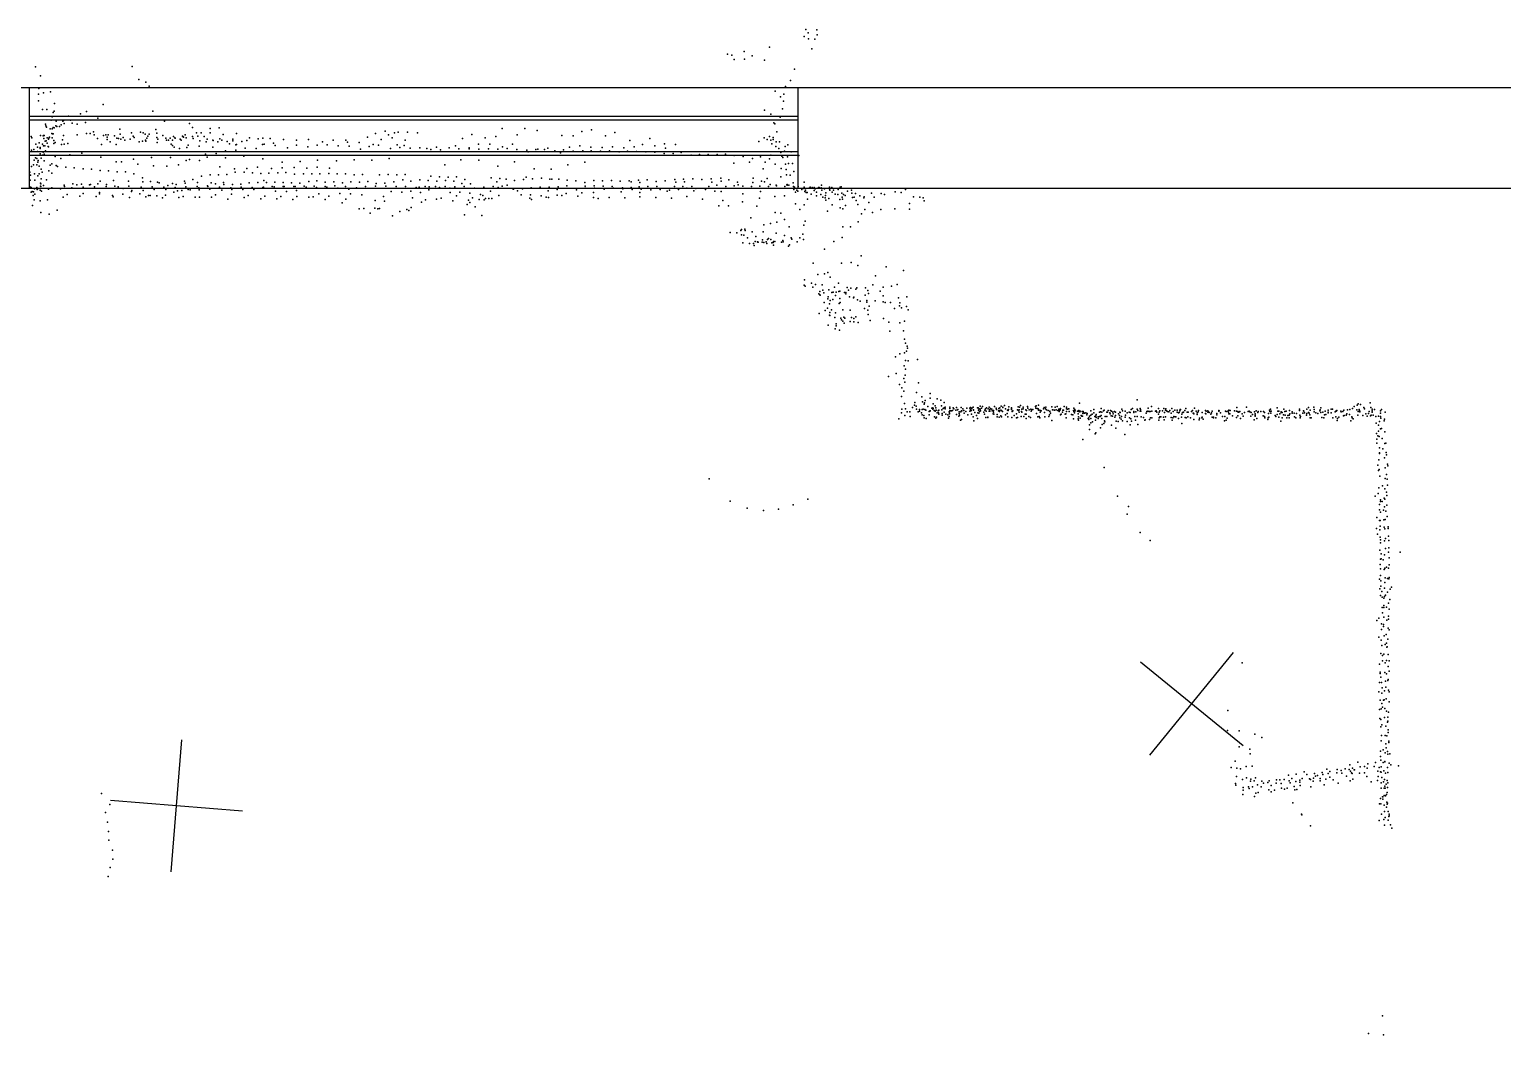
# Model space of a CAD drawing. Header units: millimetres. Extents: x -23456 to 7110, y -22489 to 15514.
# Drawn here: x -10380 to -5928, y 775 to 3836 of the extents above; entities that cross this region are included whole.
import ezdxf

# ---------------------------------------------------------------- set-up
doc = ezdxf.new("R2010")
doc.units = ezdxf.units.MM
for name, color, linetype in [('P', 9, 'Continuous'), ('PANOS', 10, 'Continuous'), ('ROOMS', 1, 'Continuous'), ('WALLS', 3, 'Continuous'), ('WINDOWS', 6, 'Continuous')]:
    doc.layers.add(name, color=color, linetype=linetype)

# ---------------------------------------------------------------- blocks, each defined once
blk = doc.blocks.new('1-Standard_42')
for points in [[(-590, 42.9766), (589.999, 42.9766), (589.999, 32.9766), (-590, 32.9766), (-590, 42.9766)], [(-590.014, -44.0958), (589.985, -44.0958), (589.985, -54.0958), (-590.014, -54.0958), (-590.014, -44.0958)]]:
    blk.add_lwpolyline(points)

msp = doc.modelspace()

# ---------------------------------------------------------------- linework, layer by layer
at = {"layer": 'P'}
for p in [(-8034, 3836), (-8001, 3835), (-8039, 3815), (-8027, 3826), (-8026, 3808), (-8007, 3807), (-7999, 3820), (-8270, 3761), (-8257, 3758), (-8250, 3745), (-8220, 3769), (-8219, 3746), (-8196, 3756), (-8159, 3743), (-8144, 3783), (-8016, 3777), (-10362, 3723), (-10346, 3696), (-10069, 3724), (-8068, 3716), (-10351, 3658), (-10049, 3685), (-10028, 3677), (-10018, 3665), (-8095, 3664), (-8080, 3682), (-10353, 3640), (-10353, 3620), (-10337, 3645), (-10316, 3648), (-10304, 3612), (-10157, 3609), (-8126, 3650), (-8110, 3632), (-8101, 3619), (-8100, 3640), (-10340, 3594), (-10327, 3594), (-10314, 3562), (-10311, 3572), (-10308, 3585), (-10305, 3589), (-10262, 3574), (-10256, 3562), (-10226, 3581), (-10207, 3588), (-10173, 3568), (-10007, 3589), (-8159, 3592), (-8139, 3580), (-8111, 3571), (-8104, 3596), (-10331, 3550), (-10330, 3545), (-10328, 3541), (-10317, 3536), (-10312, 3522), (-10311, 3536), (-10310, 3521), (-10308, 3540), (-10308, 3521), (-10305, 3539), (-10300, 3545), (-10299, 3559), (-10297, 3543), (-10289, 3543), (-10284, 3548), (-10279, 3559), (-10277, 3561), (-10275, 3552), (-10251, 3553), (-10236, 3550), (-10236, 3518), (-10210, 3555), (-10207, 3522), (-10196, 3522), (-10186, 3527), (-10184, 3518), (-10149, 3518), (-10142, 3518), (-10107, 3535), (-10106, 3520), (-10071, 3524), (-10044, 3526), (-10036, 3524), (-10030, 3520), (-10018, 3520), (-9998, 3534), (-9995, 3523), (-9972, 3559), (-9909, 3518), (-9896, 3552), (-9887, 3540), (-9875, 3524), (-9861, 3524), (-9834, 3537), (-9834, 3524), (-9807, 3539), (-9794, 3519), (-9754, 3522), (-9334, 3522), (-9305, 3529), (-9295, 3518), (-9277, 3524), (-9266, 3526), (-9237, 3526), (-9207, 3524), (-9043, 3519), (-8951, 3537), (-8906, 3518), (-8883, 3537), (-8846, 3531), (-8711, 3528), (-8681, 3533), (-8611, 3525), (-8130, 3554), (-8127, 3551), (-8121, 3527), (-10375, 3513), (-10373, 3509), (-10367, 3473), (-10361, 3489), (-10356, 3480), (-10350, 3493), (-10347, 3479), (-10347, 3476), (-10346, 3516), (-10340, 3489), (-10338, 3515), (-10337, 3516), (-10337, 3484), (-10336, 3507), (-10335, 3516), (-10333, 3484), (-10332, 3498), (-10329, 3499), (-10326, 3509), (-10326, 3492), (-10323, 3482), (-10322, 3505), (-10322, 3481), (-10321, 3508), (-10319, 3511), (-10311, 3509), (-10306, 3500), (-10306, 3491), (-10302, 3494), (-10283, 3488), (-10280, 3503), (-10277, 3516), (-10275, 3489), (-10264, 3491), (-10174, 3507), (-10162, 3488), (-10156, 3516), (-10145, 3511), (-10145, 3504), (-10136, 3496), (-10123, 3515), (-10118, 3488), (-10116, 3508), (-10111, 3507), (-10104, 3505), (-10097, 3510), (-10092, 3502), (-10075, 3505), (-10066, 3514), (-10063, 3510), (-10048, 3496), (-10038, 3498), (-10029, 3502), (-10028, 3498), (-10025, 3508), (-10022, 3514), (-9995, 3510), (-9994, 3494), (-9992, 3505), (-9977, 3516), (-9968, 3508), (-9966, 3501), (-9960, 3502), (-9955, 3508), (-9952, 3489), (-9948, 3502), (-9948, 3485), (-9945, 3513), (-9943, 3480), (-9941, 3509), (-9940, 3508), (-9926, 3476), (-9924, 3505), (-9921, 3502), (-9917, 3514), (-9915, 3512), (-9914, 3511), (-9906, 3509), (-9904, 3479), (-9900, 3486), (-9887, 3513), (-9885, 3507), (-9871, 3514), (-9867, 3483), (-9865, 3499), (-9852, 3513), (-9846, 3496), (-9843, 3505), (-9826, 3502), (-9826, 3480), (-9825, 3500), (-9811, 3496), (-9805, 3506), (-9799, 3502), (-9782, 3497), (-9775, 3490), (-9765, 3505), (-9765, 3499), (-9756, 3487), (-9754, 3488), (-9738, 3497), (-9728, 3477), (-9723, 3500), (-9715, 3509), (-9695, 3476), (-9689, 3506), (-9676, 3488), (-9675, 3508), (-9671, 3489), (-9652, 3507), (-9642, 3492), (-9637, 3485), (-9612, 3504), (-9600, 3478), (-9573, 3501), (-9573, 3486), (-9539, 3481), (-9537, 3504), (-9510, 3486), (-9494, 3496), (-9480, 3487), (-9462, 3502), (-9447, 3484), (-9424, 3502), (-9419, 3495), (-9414, 3483), (-9383, 3494), (-9379, 3474), (-9358, 3511), (-9353, 3482), (-9341, 3488), (-9325, 3486), (-9317, 3504), (-9289, 3476), (-9284, 3509), (-9269, 3487), (-9261, 3479), (-9248, 3485), (-9244, 3502), (-9229, 3477), (-9200, 3478), (-9179, 3476), (-9167, 3473), (-9150, 3480), (-9112, 3478), (-9092, 3484), (-9082, 3475), (-9071, 3507), (-9051, 3478), (-9051, 3475), (-9023, 3489), (-9022, 3474), (-9003, 3509), (-8993, 3475), (-8989, 3489), (-8971, 3513), (-8964, 3474), (-8950, 3481), (-8936, 3476), (-8920, 3489), (-8907, 3473), (-8850, 3473), (-8844, 3474), (-8823, 3473), (-8813, 3477), (-8771, 3516), (-8748, 3480), (-8737, 3515), (-8717, 3484), (-8683, 3480), (-8649, 3479), (-8639, 3515), (-8618, 3481), (-8584, 3478), (-8566, 3500), (-8552, 3481), (-8527, 3488), (-8505, 3507), (-8490, 3484), (-8461, 3490), (-8458, 3477), (-8428, 3488), (-8176, 3497), (-8160, 3509), (-8151, 3504), (-8144, 3513), (-8139, 3501), (-8136, 3490), (-8132, 3510), (-8132, 3504), (-8124, 3482), (-8123, 3496), (-8115, 3476), (-8113, 3496), (-8096, 3482), (-8088, 3487), (-10374, 3471), (-10366, 3441), (-10362, 3448), (-10358, 3446), (-10356, 3467), (-10355, 3435), (-10354, 3440), (-10347, 3460), (-10344, 3447), (-10340, 3456), (-10338, 3465), (-10335, 3459), (-10335, 3439), (-10331, 3469), (-10312, 3430), (-10302, 3452), (-10285, 3446), (-10258, 3457), (-10222, 3462), (-10164, 3450), (-10118, 3436), (-10102, 3436), (-10065, 3444), (-10052, 3429), (-10011, 3449), (-9954, 3449), (-9906, 3440), (-9896, 3443), (-9866, 3440), (-9848, 3459), (-9843, 3450), (-9816, 3461), (-9787, 3469), (-9787, 3448), (-9756, 3471), (-9732, 3453), (-9675, 3445), (-9616, 3435), (-9562, 3437), (-9509, 3441), (-9452, 3439), (-9399, 3442), (-9345, 3441), (-9293, 3446), (-9138, 3472), (-9076, 3442), (-9022, 3441), (-8914, 3436), (-8877, 3471), (-8873, 3466), (-8792, 3469), (-8775, 3463), (-8766, 3472), (-8737, 3468), (-8708, 3469), (-8702, 3435), (-8682, 3469), (-8654, 3468), (-8627, 3469), (-8598, 3466), (-8573, 3468), (-8545, 3467), (-8517, 3466), (-8490, 3465), (-8462, 3461), (-8435, 3461), (-8410, 3464), (-8380, 3456), (-8355, 3458), (-8329, 3458), (-8302, 3458), (-8276, 3459), (-8251, 3432), (-8250, 3455), (-8223, 3452), (-8204, 3435), (-8195, 3446), (-8171, 3451), (-8157, 3435), (-8144, 3445), (-8139, 3456), (-8126, 3429), (-8109, 3464), (-8106, 3453), (-8103, 3449), (-8098, 3468), (-8095, 3429), (-8089, 3451), (-8086, 3431), (-8078, 3466), (-8074, 3431), (-8055, 3455), (-10379, 3405), (-10377, 3396), (-10374, 3422), (-10368, 3427), (-10365, 3400), (-10358, 3427), (-10355, 3394), (-10350, 3423), (-10350, 3400), (-10344, 3414), (-10344, 3385), (-10341, 3405), (-10321, 3409), (-10317, 3426), (-10312, 3402), (-10299, 3425), (-10295, 3422), (-10270, 3420), (-10245, 3418), (-10218, 3415), (-10192, 3414), (-10166, 3410), (-10141, 3409), (-10115, 3406), (-10090, 3406), (-10064, 3400), (-10038, 3388), (-10005, 3424), (-9965, 3423), (-9929, 3427), (-9860, 3393), (-9834, 3397), (-9809, 3397), (-9805, 3421), (-9783, 3398), (-9760, 3415), (-9758, 3405), (-9731, 3405), (-9723, 3416), (-9706, 3403), (-9691, 3420), (-9681, 3401), (-9656, 3402), (-9648, 3416), (-9629, 3403), (-9616, 3418), (-9605, 3404), (-9580, 3419), (-9579, 3399), (-9552, 3400), (-9542, 3417), (-9527, 3400), (-9510, 3420), (-9502, 3400), (-9475, 3401), (-9473, 3417), (-9450, 3400), (-9425, 3400), (-9399, 3397), (-9373, 3398), (-9322, 3397), (-9296, 3398), (-9270, 3397), (-9244, 3398), (-9167, 3393), (-9141, 3391), (-9125, 3427), (-9115, 3390), (-9089, 3391), (-8985, 3388), (-8964, 3423), (-8958, 3386), (-8939, 3384), (-8879, 3390), (-8860, 3385), (-8855, 3415), (-8833, 3387), (-8807, 3384), (-8803, 3414), (-8801, 3384), (-8780, 3384), (-8753, 3427), (-8403, 3384), (-8375, 3385), (-8320, 3385), (-8291, 3387), (-8193, 3387), (-8163, 3415), (-8151, 3386), (-8109, 3391), (-8108, 3416), (-8093, 3413), (-8092, 3397), (-8081, 3396), (-8070, 3407), (-10378, 3381), (-10377, 3359), (-10375, 3358), (-10375, 3344), (-10372, 3346), (-10368, 3345), (-10366, 3355), (-10365, 3354), (-10364, 3381), (-10358, 3358), (-10357, 3352), (-10354, 3355), (-10347, 3350), (-10346, 3372), (-10346, 3363), (-10345, 3370), (-10345, 3362), (-10343, 3347), (-10337, 3365), (-10328, 3382), (-10322, 3353), (-10312, 3357), (-10286, 3354), (-10275, 3366), (-10274, 3362), (-10252, 3357), (-10249, 3370), (-10237, 3367), (-10223, 3369), (-10218, 3359), (-10218, 3340), (-10198, 3367), (-10195, 3368), (-10183, 3360), (-10173, 3370), (-10168, 3343), (-10168, 3339), (-10166, 3378), (-10148, 3361), (-10147, 3368), (-10126, 3380), (-10122, 3363), (-10112, 3360), (-10097, 3355), (-10081, 3378), (-10080, 3363), (-10071, 3346), (-10070, 3349), (-10046, 3339), (-10042, 3359), (-10037, 3376), (-10036, 3349), (-10014, 3377), (-10009, 3360), (-10003, 3352), (-9993, 3375), (-9988, 3373), (-9974, 3359), (-9968, 3352), (-9962, 3365), (-9948, 3371), (-9944, 3344), (-9940, 3358), (-9937, 3368), (-9932, 3348), (-9919, 3349), (-9911, 3378), (-9909, 3372), (-9907, 3360), (-9900, 3352), (-9894, 3351), (-9886, 3383), (-9873, 3361), (-9872, 3374), (-9868, 3357), (-9867, 3351), (-9842, 3364), (-9841, 3362), (-9835, 3353), (-9831, 3373), (-9818, 3370), (-9806, 3359), (-9799, 3350), (-9793, 3374), (-9792, 3368), (-9771, 3357), (-9768, 3352), (-9766, 3368), (-9741, 3369), (-9740, 3359), (-9735, 3352), (-9716, 3373), (-9707, 3358), (-9702, 3352), (-9690, 3374), (-9675, 3358), (-9673, 3359), (-9672, 3380), (-9664, 3374), (-9646, 3361), (-9640, 3360), (-9638, 3375), (-9636, 3347), (-9613, 3374), (-9613, 3361), (-9610, 3362), (-9603, 3346), (-9588, 3373), (-9581, 3362), (-9577, 3361), (-9573, 3349), (-9563, 3372), (-9550, 3363), (-9544, 3359), (-9536, 3377), (-9519, 3363), (-9512, 3358), (-9511, 3379), (-9505, 3339), (-9486, 3375), (-9486, 3361), (-9481, 3359), (-9460, 3376), (-9457, 3364), (-9448, 3356), (-9442, 3340), (-9434, 3373), (-9425, 3362), (-9415, 3353), (-9410, 3339), (-9409, 3376), (-9392, 3357), (-9382, 3375), (-9364, 3362), (-9357, 3377), (-9334, 3363), (-9332, 3371), (-9306, 3372), (-9303, 3363), (-9287, 3346), (-9279, 3376), (-9272, 3361), (-9255, 3344), (-9252, 3382), (-9243, 3362), (-9227, 3378), (-9227, 3347), (-9211, 3358), (-9202, 3359), (-9200, 3382), (-9198, 3343), (-9184, 3362), (-9175, 3380), (-9173, 3351), (-9172, 3360), (-9153, 3361), (-9149, 3378), (-9141, 3358), (-9124, 3361), (-9123, 3380), (-9110, 3356), (-9109, 3343), (-9097, 3378), (-9094, 3360), (-9079, 3344), (-9073, 3371), (-9066, 3361), (-9064, 3383), (-9049, 3341), (-9047, 3370), (-9035, 3356), (-9007, 3359), (-8987, 3347), (-8979, 3361), (-8967, 3376), (-8963, 3358), (-8951, 3363), (-8936, 3366), (-8919, 3354), (-8917, 3353), (-8914, 3380), (-8905, 3348), (-8890, 3354), (-8887, 3383), (-8864, 3357), (-8837, 3359), (-8812, 3348), (-8809, 3359), (-8785, 3352), (-8782, 3360), (-8758, 3340), (-8756, 3364), (-8755, 3381), (-8729, 3379), (-8727, 3351), (-8711, 3342), (-8702, 3374), (-8701, 3363), (-8701, 3356), (-8675, 3343), (-8674, 3380), (-8673, 3364), (-8672, 3356), (-8648, 3379), (-8646, 3363), (-8643, 3353), (-8621, 3380), (-8619, 3362), (-8615, 3356), (-8595, 3378), (-8592, 3345), (-8588, 3357), (-8587, 3354), (-8568, 3379), (-8562, 3376), (-8562, 3358), (-8559, 3352), (-8539, 3381), (-8537, 3360), (-8535, 3374), (-8535, 3343), (-8531, 3353), (-8513, 3382), (-8511, 3362), (-8502, 3351), (-8486, 3377), (-8484, 3361), (-8474, 3352), (-8459, 3379), (-8453, 3347), (-8446, 3350), (-8431, 3361), (-8430, 3383), (-8427, 3375), (-8419, 3352), (-8405, 3361), (-8400, 3376), (-8393, 3356), (-8378, 3362), (-8372, 3348), (-8366, 3355), (-8348, 3383), (-8337, 3352), (-8327, 3362), (-8318, 3375), (-8309, 3347), (-8303, 3366), (-8290, 3378), (-8290, 3346), (-8275, 3362), (-8266, 3382), (-8250, 3364), (-8240, 3375), (-8238, 3367), (-8224, 3363), (-8224, 3339), (-8198, 3362), (-8194, 3374), (-8173, 3363), (-8171, 3346), (-8168, 3378), (-8159, 3376), (-8147, 3362), (-8142, 3368), (-8123, 3366), (-8122, 3364), (-8097, 3362), (-8091, 3367), (-8090, 3368), (-8090, 3366), (-8085, 3366), (-8072, 3373), (-8071, 3362), (-8070, 3352), (-8068, 3359), (-8065, 3344), (-8061, 3350), (-8058, 3347), (-8057, 3361), (-8046, 3352), (-8040, 3355), (-8039, 3375), (-8039, 3359), (-8037, 3346), (-8035, 3350), (-8033, 3343), (-8030, 3343), (-8024, 3356), (-8021, 3359), (-8015, 3358), (-8009, 3358), (-8009, 3349), (-8006, 3354), (-8002, 3344), (-7995, 3358), (-7993, 3358), (-7987, 3357), (-7986, 3366), (-7985, 3350), (-7977, 3354), (-7973, 3342), (-7962, 3359), (-7962, 3354), (-7961, 3350), (-7955, 3358), (-7954, 3344), (-7950, 3350), (-7936, 3352), (-7930, 3359), (-7927, 3360), (-7925, 3341), (-7908, 3347), (-7896, 3350), (-7895, 3341), (-7884, 3340), (-7835, 3341), (-7806, 3340), (-7764, 3345), (-7746, 3343), (-7733, 3352), (-10371, 3304), (-10369, 3334), (-10366, 3321), (-10364, 3338), (-10347, 3318), (-10325, 3321), (-10278, 3329), (-10266, 3337), (-10228, 3332), (-10178, 3331), (-10129, 3334), (-10127, 3330), (-10098, 3338), (-10078, 3328), (-10028, 3330), (-10020, 3334), (-10015, 3334), (-9995, 3333), (-9978, 3327), (-9969, 3335), (-9928, 3328), (-9915, 3331), (-9879, 3329), (-9866, 3329), (-9830, 3329), (-9818, 3336), (-9780, 3323), (-9769, 3338), (-9731, 3328), (-9719, 3334), (-9681, 3324), (-9669, 3332), (-9632, 3324), (-9620, 3331), (-9584, 3322), (-9572, 3331), (-9536, 3329), (-9523, 3330), (-9486, 3322), (-9475, 3332), (-9435, 3312), (-9424, 3323), (-9375, 3336), (-9369, 3295), (-9336, 3296), (-9335, 3319), (-9322, 3295), (-9310, 3331), (-9307, 3317), (-9226, 3298), (-9222, 3327), (-9195, 3314), (-9183, 3321), (-9150, 3323), (-9136, 3326), (-9100, 3318), (-9089, 3333), (-9057, 3307), (-9053, 3320), (-9049, 3313), (-9041, 3327), (-9033, 3300), (-9021, 3322), (-9017, 3337), (-9010, 3334), (-9006, 3321), (-9002, 3325), (-8992, 3325), (-8983, 3325), (-8961, 3334), (-8894, 3336), (-8868, 3326), (-8866, 3336), (-8863, 3322), (-8834, 3333), (-8818, 3329), (-8811, 3328), (-8785, 3335), (-8771, 3334), (-8723, 3332), (-8675, 3328), (-8661, 3325), (-8628, 3328), (-8581, 3327), (-8535, 3330), (-8487, 3328), (-8440, 3326), (-8393, 3331), (-8346, 3323), (-8297, 3303), (-8285, 3319), (-8267, 3303), (-8225, 3315), (-8182, 3302), (-8174, 3326), (-8127, 3331), (-8098, 3333), (-8065, 3309), (-8039, 3306), (-8029, 3323), (-8018, 3338), (-8002, 3333), (-7988, 3337), (-7982, 3329), (-7975, 3327), (-7974, 3334), (-7973, 3320), (-7964, 3325), (-7954, 3306), (-7945, 3338), (-7937, 3337), (-7931, 3322), (-7930, 3297), (-7924, 3329), (-7923, 3323), (-7920, 3337), (-7915, 3334), (-7914, 3304), (-7893, 3328), (-7888, 3329), (-7882, 3319), (-7877, 3307), (-7871, 3333), (-7858, 3327), (-7857, 3330), (-7843, 3313), (-7827, 3329), (-7796, 3337), (-7720, 3310), (-7708, 3330), (-7689, 3329), (-7679, 3327), (-7676, 3318), (-10345, 3283), (-10320, 3278), (-10296, 3290), (-9384, 3294), (-9350, 3281), (-9327, 3294), (-9283, 3273), (-9261, 3286), (-9239, 3292), (-9233, 3289), (-9065, 3276), (-9013, 3274), (-8200, 3267), (-8141, 3250), (-8126, 3283), (-8121, 3254), (-8109, 3281), (-8098, 3262), (-8052, 3292), (-8036, 3257), (-7968, 3287), (-7922, 3294), (-7876, 3255), (-7866, 3279), (-7855, 3292), (-7832, 3283), (-7807, 3292), (-7765, 3294), (-7720, 3293), (-8262, 3223), (-8242, 3222), (-8230, 3229), (-8228, 3232), (-8228, 3215), (-8221, 3214), (-8218, 3233), (-8217, 3229), (-8210, 3206), (-8196, 3225), (-8185, 3210), (-8163, 3225), (-8161, 3246), (-8123, 3220), (-8098, 3213), (-8084, 3240), (-8078, 3206), (-8052, 3206), (-8043, 3217), (-8040, 3245), (-7924, 3207), (-7922, 3240), (-7899, 3240), (-8224, 3191), (-8204, 3189), (-8192, 3189), (-8190, 3183), (-8187, 3195), (-8180, 3194), (-8179, 3193), (-8178, 3193), (-8166, 3193), (-8165, 3200), (-8161, 3192), (-8154, 3194), (-8152, 3189), (-8150, 3201), (-8147, 3204), (-8140, 3201), (-8136, 3191), (-8132, 3192), (-8131, 3195), (-8131, 3184), (-8127, 3195), (-8107, 3193), (-8103, 3198), (-8102, 3194), (-8086, 3181), (-8083, 3185), (-8076, 3202), (-8060, 3194), (-8041, 3201), (-7977, 3172), (-7949, 3195), (-8012, 3130), (-7926, 3130), (-7897, 3132), (-7877, 3123), (-7867, 3152), (-7791, 3119), (-8038, 3079), (-7997, 3096), (-7977, 3098), (-7967, 3102), (-7960, 3088), (-7823, 3092), (-7739, 3108), (-8039, 3063), (-8036, 3060), (-8017, 3069), (-8013, 3057), (-8005, 3065), (-7994, 3037), (-7991, 3044), (-7991, 3034), (-7990, 3033), (-7984, 3064), (-7982, 3048), (-7979, 3040), (-7966, 3028), (-7964, 3049), (-7955, 3041), (-7951, 3042), (-7947, 3057), (-7944, 3032), (-7942, 3042), (-7935, 3069), (-7934, 3044), (-7931, 3045), (-7917, 3041), (-7913, 3041), (-7913, 3037), (-7909, 3056), (-7905, 3048), (-7902, 3028), (-7898, 3054), (-7889, 3027), (-7883, 3051), (-7880, 3055), (-7854, 3033), (-7853, 3055), (-7846, 3047), (-7844, 3038), (-7831, 3064), (-7809, 3045), (-7800, 3057), (-7800, 3031), (-7775, 3060), (-7758, 3065), (-7729, 3028), (-7978, 3011), (-7975, 2987), (-7968, 2994), (-7967, 3022), (-7962, 3007), (-7960, 3017), (-7956, 2989), (-7952, 3020), (-7933, 3008), (-7931, 3023), (-7930, 3011), (-7922, 2989), (-7900, 2988), (-7890, 3025), (-7878, 3019), (-7870, 3015), (-7856, 2993), (-7849, 3017), (-7849, 3012), (-7846, 2988), (-7842, 3000), (-7824, 3016), (-7800, 3013), (-7794, 3011), (-7778, 3011), (-7766, 2993), (-7754, 3025), (-7751, 3001), (-7750, 3010), (-7745, 2995), (-7730, 2999), (-7725, 2989), (-7993, 2978), (-7966, 2943), (-7962, 2973), (-7961, 2981), (-7961, 2972), (-7946, 2966), (-7944, 2980), (-7942, 2947), (-7942, 2940), (-7928, 2964), (-7926, 2959), (-7922, 2955), (-7919, 2967), (-7918, 2949), (-7916, 2964), (-7900, 2954), (-7896, 2966), (-7889, 2963), (-7889, 2953), (-7883, 2968), (-7876, 2951), (-7845, 2975), (-7839, 2957), (-7799, 2963), (-7783, 2952), (-7750, 2950), (-7736, 2955), (-7945, 2931), (-7932, 2927), (-7780, 2924), (-7739, 2925), (-7736, 2900), (-7750, 2856), (-7736, 2859), (-7733, 2888), (-7730, 2864), (-7728, 2879), (-7727, 2873), (-7763, 2847), (-7737, 2820), (-7733, 2836), (-7733, 2810), (-7725, 2835), (-7696, 2839), (-7784, 2787), (-7761, 2796), (-7751, 2763), (-7738, 2781), (-7735, 2770), (-7734, 2791), (-7693, 2768), (-7745, 2727), (-7744, 2753), (-7738, 2743), (-7699, 2739), (-7683, 2726), (-7658, 2736), (-7658, 2722), (-7637, 2720), (-7626, 2716), (-7033, 2717), (-7745, 2678), (-7744, 2689), (-7736, 2706), (-7733, 2690), (-7728, 2681), (-7719, 2681), (-7711, 2694), (-7705, 2701), (-7704, 2709), (-7700, 2698), (-7699, 2689), (-7694, 2681), (-7690, 2688), (-7690, 2683), (-7684, 2678), (-7682, 2688), (-7682, 2672), (-7681, 2711), (-7679, 2689), (-7676, 2704), (-7675, 2708), (-7674, 2688), (-7673, 2715), (-7671, 2686), (-7665, 2697), (-7661, 2682), (-7661, 2672), (-7660, 2683), (-7659, 2683), (-7658, 2684), (-7653, 2692), (-7650, 2693), (-7650, 2689), (-7649, 2705), (-7649, 2691), (-7646, 2685), (-7643, 2699), (-7643, 2683), (-7641, 2693), (-7640, 2686), (-7637, 2678), (-7634, 2684), (-7633, 2678), (-7632, 2686), (-7632, 2674), (-7624, 2699), (-7623, 2687), (-7622, 2676), (-7622, 2671), (-7619, 2691), (-7616, 2709), (-7616, 2693), (-7616, 2693), (-7616, 2680), (-7613, 2695), (-7613, 2690), (-7611, 2674), (-7605, 2672), (-7601, 2681), (-7600, 2677), (-7600, 2675), (-7599, 2695), (-7599, 2691), (-7599, 2684), (-7596, 2684), (-7594, 2684), (-7591, 2685), (-7589, 2693), (-7587, 2690), (-7580, 2686), (-7578, 2694), (-7578, 2673), (-7575, 2687), (-7574, 2688), (-7570, 2681), (-7570, 2676), (-7569, 2671), (-7565, 2681), (-7564, 2694), (-7563, 2684), (-7562, 2684), (-7559, 2690), (-7556, 2685), (-7555, 2677), (-7550, 2682), (-7547, 2692), (-7544, 2672), (-7538, 2692), (-7538, 2683), (-7536, 2694), (-7536, 2688), (-7535, 2684), (-7534, 2685), (-7533, 2674), (-7532, 2692), (-7532, 2691), (-7528, 2695), (-7527, 2687), (-7527, 2686), (-7523, 2679), (-7515, 2693), (-7514, 2678), (-7513, 2693), (-7512, 2686), (-7511, 2677), (-7510, 2690), (-7509, 2682), (-7507, 2698), (-7507, 2689), (-7506, 2684), (-7503, 2692), (-7500, 2697), (-7496, 2680), (-7494, 2674), (-7493, 2686), (-7491, 2690), (-7489, 2683), (-7488, 2693), (-7483, 2690), (-7480, 2695), (-7480, 2683), (-7478, 2688), (-7478, 2683), (-7476, 2691), (-7472, 2689), (-7471, 2684), (-7468, 2675), (-7467, 2685), (-7467, 2680), (-7466, 2674), (-7464, 2697), (-7459, 2692), (-7458, 2688), (-7456, 2673), (-7452, 2684), (-7451, 2691), (-7450, 2685), (-7449, 2682), (-7448, 2693), (-7444, 2686), (-7443, 2698), (-7442, 2685), (-7439, 2682), (-7438, 2695), (-7438, 2694), (-7433, 2700), (-7430, 2690), (-7430, 2672), (-7425, 2676), (-7424, 2686), (-7422, 2685), (-7421, 2688), (-7420, 2696), (-7412, 2693), (-7412, 2691), (-7412, 2688), (-7410, 2682), (-7408, 2684), (-7397, 2675), (-7394, 2687), (-7392, 2696), (-7391, 2685), (-7389, 2687), (-7389, 2680), (-7388, 2695), (-7385, 2700), (-7382, 2682), (-7381, 2689), (-7381, 2680), (-7377, 2695), (-7377, 2690), (-7371, 2674), (-7369, 2687), (-7368, 2674), (-7367, 2685), (-7364, 2697), (-7363, 2692), (-7359, 2687), (-7354, 2689), (-7353, 2683), (-7351, 2687), (-7351, 2687), (-7348, 2688), (-7340, 2697), (-7339, 2692), (-7338, 2699), (-7337, 2676), (-7335, 2691), (-7332, 2690), (-7331, 2701), (-7331, 2686), (-7327, 2686), (-7326, 2680), (-7326, 2680), (-7323, 2684), (-7316, 2690), (-7314, 2694), (-7313, 2679), (-7310, 2690), (-7308, 2695), (-7306, 2687), (-7301, 2685), (-7297, 2672), (-7296, 2683), (-7296, 2682), (-7294, 2677), (-7290, 2696), (-7288, 2687), (-7287, 2687), (-7282, 2686), (-7280, 2695), (-7277, 2687), (-7274, 2697), (-7272, 2685), (-7269, 2689), (-7268, 2682), (-7267, 2685), (-7266, 2689), (-7265, 2687), (-7264, 2691), (-7264, 2672), (-7262, 2674), (-7258, 2680), (-7257, 2686), (-7255, 2686), (-7253, 2697), (-7250, 2674), (-7248, 2675), (-7246, 2695), (-7246, 2690), (-7246, 2682), (-7243, 2689), (-7240, 2690), (-7239, 2690), (-7238, 2682), (-7231, 2673), (-7227, 2672), (-7225, 2685), (-7224, 2692), (-7224, 2682), (-7222, 2678), (-7221, 2688), (-7220, 2684), (-7213, 2683), (-7211, 2675), (-7209, 2685), (-7209, 2682), (-7207, 2707), (-7206, 2681), (-7205, 2683), (-7199, 2682), (-7197, 2676), (-7196, 2682), (-7195, 2679), (-7192, 2677), (-7188, 2678), (-7185, 2672), (-7184, 2676), (-7173, 2684), (-7173, 2671), (-7168, 2674), (-7163, 2688), (-7163, 2678), (-7156, 2673), (-7146, 2680), (-7143, 2681), (-7141, 2691), (-7139, 2680), (-7134, 2684), (-7132, 2686), (-7124, 2680), (-7122, 2680), (-7120, 2685), (-7115, 2678), (-7114, 2675), (-7113, 2685), (-7110, 2683), (-7106, 2680), (-7105, 2675), (-7101, 2682), (-7098, 2680), (-7089, 2675), (-7085, 2680), (-7084, 2679), (-7079, 2689), (-7077, 2684), (-7069, 2683), (-7068, 2671), (-7063, 2678), (-7057, 2680), (-7054, 2679), (-7051, 2688), (-7047, 2691), (-7043, 2682), (-7043, 2679), (-7037, 2681), (-7033, 2689), (-7030, 2685), (-7023, 2691), (-7023, 2683), (-7022, 2688), (-7021, 2683), (-7005, 2677), (-7003, 2682), (-7002, 2682), (-7000, 2683), (-6999, 2692), (-6996, 2682), (-6993, 2682), (-6989, 2697), (-6988, 2683), (-6977, 2683), (-6975, 2684), (-6973, 2680), (-6968, 2691), (-6968, 2674), (-6966, 2680), (-6964, 2684), (-6956, 2684), (-6952, 2691), (-6950, 2679), (-6947, 2686), (-6946, 2690), (-6944, 2684), (-6941, 2682), (-6937, 2681), (-6934, 2685), (-6930, 2677), (-6928, 2691), (-6924, 2682), (-6919, 2686), (-6912, 2686), (-6912, 2680), (-6908, 2678), (-6906, 2679), (-6904, 2684), (-6903, 2688), (-6902, 2688), (-6898, 2674), (-6896, 2679), (-6895, 2679), (-6892, 2680), (-6888, 2685), (-6885, 2691), (-6881, 2680), (-6878, 2680), (-6868, 2682), (-6865, 2685), (-6863, 2677), (-6862, 2677), (-6861, 2675), (-6859, 2692), (-6854, 2683), (-6851, 2678), (-6851, 2673), (-6848, 2681), (-6847, 2685), (-6836, 2679), (-6826, 2685), (-6826, 2676), (-6825, 2675), (-6824, 2683), (-6819, 2684), (-6819, 2680), (-6817, 2681), (-6815, 2679), (-6810, 2674), (-6808, 2678), (-6806, 2683), (-6792, 2676), (-6792, 2672), (-6786, 2685), (-6786, 2683), (-6785, 2684), (-6781, 2678), (-6766, 2683), (-6764, 2682), (-6759, 2683), (-6756, 2680), (-6755, 2686), (-6755, 2675), (-6752, 2675), (-6751, 2685), (-6738, 2684), (-6732, 2683), (-6731, 2694), (-6728, 2682), (-6727, 2680), (-6725, 2680), (-6722, 2682), (-6715, 2675), (-6708, 2679), (-6702, 2695), (-6697, 2682), (-6694, 2683), (-6692, 2681), (-6688, 2679), (-6684, 2673), (-6678, 2681), (-6676, 2675), (-6676, 2671), (-6673, 2684), (-6668, 2679), (-6667, 2682), (-6659, 2682), (-6651, 2682), (-6648, 2679), (-6636, 2676), (-6633, 2686), (-6632, 2682), (-6630, 2689), (-6629, 2677), (-6628, 2683), (-6609, 2693), (-6609, 2673), (-6607, 2683), (-6604, 2683), (-6601, 2675), (-6597, 2681), (-6597, 2679), (-6594, 2679), (-6590, 2672), (-6589, 2689), (-6586, 2682), (-6585, 2671), (-6582, 2683), (-6573, 2671), (-6572, 2685), (-6571, 2675), (-6564, 2681), (-6564, 2677), (-6558, 2677), (-6551, 2676), (-6542, 2689), (-6542, 2685), (-6541, 2671), (-6532, 2677), (-6530, 2684), (-6529, 2683), (-6527, 2678), (-6521, 2671), (-6520, 2689), (-6520, 2676), (-6515, 2694), (-6515, 2679), (-6513, 2677), (-6511, 2672), (-6510, 2686), (-6499, 2695), (-6498, 2688), (-6498, 2681), (-6493, 2678), (-6487, 2676), (-6481, 2684), (-6479, 2687), (-6477, 2693), (-6477, 2679), (-6471, 2680), (-6466, 2672), (-6464, 2683), (-6462, 2673), (-6455, 2686), (-6455, 2680), (-6455, 2678), (-6446, 2689), (-6446, 2678), (-6442, 2689), (-6434, 2681), (-6431, 2684), (-6431, 2683), (-6429, 2685), (-6417, 2683), (-6416, 2681), (-6411, 2682), (-6408, 2686), (-6401, 2671), (-6399, 2675), (-6397, 2687), (-6391, 2673), (-6390, 2688), (-6382, 2691), (-6377, 2697), (-6369, 2687), (-6368, 2701), (-6366, 2671), (-6365, 2705), (-6365, 2682), (-6362, 2688), (-6361, 2684), (-6360, 2683), (-6360, 2681), (-6358, 2703), (-6348, 2694), (-6346, 2690), (-6342, 2675), (-6333, 2676), (-6331, 2682), (-6328, 2708), (-6326, 2694), (-6325, 2671), (-6322, 2689), (-6322, 2684), (-6322, 2680), (-6319, 2671), (-6315, 2688), (-6297, 2684), (-6297, 2677), (-6294, 2688), (-6283, 2680), (-7753, 2659), (-7735, 2670), (-7718, 2667), (-7677, 2670), (-7676, 2663), (-7670, 2660), (-7645, 2666), (-7641, 2661), (-7639, 2665), (-7603, 2661), (-7601, 2667), (-7571, 2668), (-7566, 2655), (-7563, 2657), (-7528, 2666), (-7526, 2653), (-7518, 2670), (-7515, 2660), (-7490, 2664), (-7484, 2665), (-7484, 2664), (-7456, 2666), (-7450, 2665), (-7444, 2669), (-7442, 2666), (-7423, 2666), (-7411, 2664), (-7404, 2670), (-7397, 2663), (-7394, 2664), (-7383, 2667), (-7375, 2667), (-7368, 2660), (-7360, 2667), (-7355, 2664), (-7333, 2666), (-7329, 2667), (-7327, 2662), (-7312, 2666), (-7299, 2667), (-7290, 2654), (-7247, 2663), (-7225, 2659), (-7211, 2659), (-7210, 2666), (-7210, 2655), (-7205, 2661), (-7202, 2670), (-7200, 2668), (-7198, 2668), (-7181, 2660), (-7179, 2662), (-7179, 2657), (-7177, 2668), (-7177, 2641), (-7177, 2627), (-7173, 2660), (-7173, 2647), (-7167, 2650), (-7160, 2667), (-7158, 2655), (-7157, 2669), (-7156, 2664), (-7150, 2666), (-7150, 2660), (-7146, 2667), (-7144, 2667), (-7143, 2632), (-7141, 2670), (-7139, 2660), (-7138, 2642), (-7133, 2645), (-7131, 2653), (-7130, 2650), (-7129, 2667), (-7124, 2667), (-7111, 2669), (-7110, 2640), (-7107, 2668), (-7100, 2665), (-7098, 2670), (-7097, 2631), (-7096, 2652), (-7090, 2651), (-7086, 2670), (-7085, 2662), (-7081, 2658), (-7080, 2667), (-7077, 2653), (-7069, 2665), (-7063, 2651), (-7056, 2662), (-7054, 2641), (-7052, 2659), (-7050, 2652), (-7040, 2667), (-7038, 2655), (-7033, 2667), (-7030, 2642), (-7020, 2666), (-7013, 2664), (-7009, 2655), (-7008, 2656), (-6995, 2657), (-6992, 2663), (-6988, 2663), (-6967, 2655), (-6966, 2662), (-6964, 2666), (-6961, 2666), (-6953, 2665), (-6951, 2656), (-6947, 2666), (-6930, 2664), (-6927, 2655), (-6925, 2663), (-6922, 2667), (-6918, 2666), (-6916, 2666), (-6908, 2660), (-6899, 2665), (-6898, 2645), (-6887, 2664), (-6884, 2662), (-6879, 2666), (-6871, 2662), (-6861, 2657), (-6845, 2656), (-6844, 2661), (-6837, 2663), (-6836, 2665), (-6833, 2658), (-6806, 2665), (-6802, 2665), (-6802, 2662), (-6795, 2662), (-6775, 2667), (-6769, 2653), (-6768, 2667), (-6764, 2655), (-6761, 2661), (-6744, 2669), (-6732, 2664), (-6728, 2669), (-6720, 2660), (-6712, 2668), (-6689, 2668), (-6679, 2656), (-6676, 2668), (-6671, 2660), (-6652, 2669), (-6648, 2667), (-6647, 2663), (-6638, 2657), (-6637, 2662), (-6635, 2665), (-6615, 2670), (-6613, 2667), (-6604, 2665), (-6598, 2652), (-6594, 2663), (-6580, 2662), (-6577, 2670), (-6573, 2663), (-6557, 2666), (-6553, 2662), (-6540, 2663), (-6539, 2667), (-6510, 2663), (-6507, 2663), (-6474, 2664), (-6468, 2663), (-6441, 2663), (-6432, 2666), (-6428, 2654), (-6427, 2660), (-6423, 2665), (-6409, 2669), (-6407, 2670), (-6387, 2653), (-6384, 2666), (-6383, 2663), (-6380, 2659), (-6351, 2670), (-6337, 2668), (-6327, 2669), (-6311, 2667), (-6310, 2646), (-6303, 2668), (-6303, 2640), (-6300, 2651), (-6297, 2667), (-6297, 2629), (-6296, 2661), (-6294, 2630), (-6286, 2653), (-6285, 2658), (-7197, 2597), (-7159, 2614), (-7157, 2617), (-7070, 2612), (-6309, 2615), (-6308, 2598), (-6308, 2586), (-6305, 2608), (-6303, 2622), (-6301, 2606), (-6292, 2600), (-6284, 2620), (-6284, 2585), (-6281, 2586), (-6300, 2572), (-6300, 2557), (-6300, 2555), (-6290, 2569), (-6285, 2542), (-6280, 2558), (-6279, 2551), (-7132, 2512), (-6305, 2519), (-6303, 2503), (-6302, 2536), (-6301, 2506), (-6283, 2511), (-6276, 2522), (-6275, 2517), (-8326, 2478), (-6302, 2451), (-6299, 2486), (-6291, 2457), (-6283, 2479), (-6279, 2491), (-6277, 2477), (-6276, 2459), (-8262, 2411), (-8028, 2417), (-7092, 2426), (-6313, 2426), (-6304, 2434), (-6297, 2415), (-6297, 2410), (-6292, 2410), (-6286, 2420), (-6284, 2448), (-6284, 2417), (-6279, 2438), (-6278, 2428), (-8211, 2390), (-8162, 2382), (-8116, 2387), (-8072, 2400), (-7063, 2371), (-7059, 2395), (-6308, 2361), (-6300, 2401), (-6300, 2385), (-6297, 2377), (-6288, 2384), (-6285, 2394), (-6281, 2380), (-6278, 2399), (-6277, 2364), (-7023, 2316), (-6309, 2328), (-6300, 2352), (-6299, 2324), (-6298, 2352), (-6298, 2335), (-6287, 2354), (-6286, 2332), (-6284, 2327), (-6283, 2355), (-6274, 2333), (-6274, 2328), (-6993, 2292), (-6306, 2311), (-6298, 2302), (-6297, 2294), (-6297, 2285), (-6285, 2291), (-6282, 2298), (-6273, 2305), (-6272, 2292), (-6299, 2263), (-6297, 2235), (-6295, 2252), (-6295, 2236), (-6289, 2233), (-6285, 2249), (-6282, 2268), (-6273, 2257), (-6272, 2270), (-6271, 2239), (-6238, 2257), (-6298, 2219), (-6297, 2206), (-6297, 2186), (-6286, 2204), (-6284, 2208), (-6284, 2207), (-6279, 2211), (-6273, 2208), (-6271, 2218), (-6300, 2175), (-6299, 2146), (-6296, 2170), (-6296, 2154), (-6293, 2138), (-6285, 2148), (-6284, 2165), (-6283, 2179), (-6276, 2177), (-6272, 2176), (-6271, 2180), (-6268, 2145), (-6264, 2151), (-6297, 2126), (-6292, 2121), (-6287, 2118), (-6287, 2095), (-6285, 2123), (-6282, 2127), (-6276, 2136), (-6273, 2102), (-6269, 2114), (-6308, 2050), (-6302, 2057), (-6292, 2089), (-6291, 2073), (-6287, 2089), (-6287, 2060), (-6279, 2090), (-6278, 2051), (-6273, 2063), (-6273, 2054), (-6271, 2084), (-6294, 2040), (-6294, 2023), (-6288, 2038), (-6288, 2032), (-6286, 2004), (-6280, 2008), (-6274, 2027), (-6271, 2022), (-6302, 2000), (-6295, 1991), (-6293, 1975), (-6283, 1978), (-6279, 1982), (-6278, 1970), (-6277, 1971), (-6275, 1994), (-6715, 1922), (-6300, 1918), (-6296, 1950), (-6291, 1944), (-6291, 1928), (-6287, 1948), (-6283, 1922), (-6279, 1929), (-6274, 1947), (-6271, 1928), (-6298, 1894), (-6298, 1890), (-6296, 1879), (-6284, 1893), (-6279, 1889), (-6274, 1911), (-6274, 1872), (-6271, 1897), (-6302, 1835), (-6300, 1863), (-6294, 1863), (-6293, 1831), (-6292, 1847), (-6285, 1838), (-6282, 1867), (-6281, 1849), (-6275, 1869), (-6273, 1840), (-6271, 1835), (-6300, 1781), (-6298, 1809), (-6295, 1783), (-6293, 1799), (-6291, 1788), (-6288, 1809), (-6286, 1810), (-6284, 1784), (-6280, 1813), (-6271, 1804), (-6759, 1778), (-6299, 1754), (-6296, 1751), (-6285, 1757), (-6279, 1776), (-6276, 1743), (-6275, 1758), (-6275, 1746), (-6273, 1773), (-6760, 1718), (-6724, 1717), (-6677, 1707), (-6656, 1697), (-6296, 1729), (-6294, 1703), (-6293, 1735), (-6283, 1703), (-6281, 1731), (-6278, 1702), (-6274, 1720), (-6274, 1712), (-6724, 1668), (-6692, 1661), (-6297, 1655), (-6295, 1687), (-6289, 1659), (-6283, 1650), (-6281, 1677), (-6280, 1665), (-6276, 1654), (-6272, 1686), (-6272, 1681), (-6748, 1606), (-6736, 1625), (-6731, 1604), (-6703, 1609), (-6691, 1647), (-6685, 1610), (-6390, 1614), (-6382, 1604), (-6366, 1622), (-6359, 1608), (-6359, 1608), (-6346, 1609), (-6337, 1604), (-6335, 1617), (-6316, 1609), (-6312, 1621), (-6301, 1606), (-6297, 1639), (-6296, 1628), (-6295, 1608), (-6289, 1621), (-6284, 1624), (-6284, 1623), (-6276, 1606), (-6275, 1646), (-6271, 1619), (-6269, 1647), (-6266, 1614), (-6243, 1611), (-6735, 1558), (-6732, 1579), (-6720, 1602), (-6714, 1570), (-6702, 1575), (-6690, 1565), (-6689, 1571), (-6679, 1566), (-6675, 1575), (-6656, 1565), (-6651, 1559), (-6638, 1561), (-6634, 1566), (-6612, 1559), (-6611, 1569), (-6601, 1569), (-6597, 1558), (-6588, 1570), (-6575, 1583), (-6573, 1566), (-6570, 1560), (-6565, 1573), (-6553, 1564), (-6552, 1586), (-6541, 1568), (-6541, 1562), (-6534, 1573), (-6528, 1593), (-6520, 1585), (-6512, 1572), (-6509, 1570), (-6501, 1565), (-6500, 1574), (-6497, 1588), (-6494, 1580), (-6488, 1582), (-6480, 1573), (-6479, 1566), (-6473, 1591), (-6471, 1585), (-6462, 1571), (-6459, 1601), (-6455, 1588), (-6450, 1594), (-6450, 1577), (-6440, 1569), (-6429, 1590), (-6428, 1600), (-6425, 1559), (-6416, 1597), (-6414, 1589), (-6404, 1602), (-6400, 1580), (-6392, 1600), (-6389, 1566), (-6388, 1595), (-6385, 1590), (-6383, 1588), (-6381, 1571), (-6377, 1599), (-6376, 1599), (-6361, 1589), (-6346, 1590), (-6338, 1579), (-6325, 1563), (-6306, 1567), (-6305, 1595), (-6304, 1579), (-6297, 1593), (-6295, 1592), (-6295, 1560), (-6293, 1576), (-6288, 1563), (-6287, 1596), (-6285, 1570), (-6282, 1589), (-6277, 1567), (-6275, 1591), (-6275, 1560), (-10162, 1527), (-6734, 1553), (-6713, 1524), (-6712, 1546), (-6712, 1537), (-6696, 1548), (-6694, 1542), (-6684, 1548), (-6678, 1518), (-6674, 1528), (-6669, 1554), (-6667, 1530), (-6658, 1548), (-6635, 1538), (-6628, 1552), (-6628, 1532), (-6618, 1537), (-6596, 1543), (-6587, 1540), (-6579, 1543), (-6558, 1549), (-6556, 1538), (-6550, 1539), (-6540, 1552), (-6508, 1548), (-6467, 1554), (-6295, 1544), (-6291, 1517), (-6290, 1517), (-6286, 1543), (-6286, 1521), (-6284, 1550), (-6283, 1544), (-6282, 1520), (-6280, 1556), (-6279, 1524), (-6277, 1530), (-6276, 1546), (-10150, 1470), (-10137, 1494), (-6562, 1499), (-6300, 1496), (-6297, 1512), (-6296, 1496), (-6290, 1510), (-6286, 1492), (-6285, 1473), (-6279, 1486), (-6278, 1501), (-6277, 1495), (-6276, 1498), (-6274, 1473), (-10144, 1441), (-6536, 1465), (-6535, 1463), (-6509, 1430), (-6301, 1446), (-6294, 1465), (-6287, 1449), (-6285, 1432), (-6283, 1455), (-6274, 1447), (-6272, 1458), (-6271, 1465), (-6271, 1460), (-6267, 1433), (-10141, 1413), (-10140, 1386), (-6263, 1423), (-10129, 1356), (-10136, 1304), (-10128, 1329), (-10142, 1277), (-6291, 856), (-6333, 802), (-6288, 798)]:
    msp.add_point(p, dxfattribs=at)
at = {"layer": 'PANOS'}
for points in [[(-7022.8, 1924.9), (-6712.6, 1672.3)], [(-6994, 1643.5), (-6741.4, 1953.7)], [(-9951.8, 1290.6), (-9919.8, 1689.3)], [(-9736.5, 1474), (-10135.2, 1506)]]:
    msp.add_lwpolyline(points, dxfattribs=at)
at = {"layer": 'ROOMS'}
msp.add_lwpolyline([(-11049, -2873.5), (-5927.8, -2870.9), (-5927.8, -2870.9), (-4292.1, -2873.5), (-4292.1, -2873.5), (-4292.1, -1464.8), (-4292.1, 1582.8), (-4292.1, 3355.2), (-11049.2, 3355.2), (-11049.2, 620.3), (-11049.2, 181.2), (-11049, -2873.5)], close=True, dxfattribs=at)
at = {"layer": 'WALLS'}
msp.add_lwpolyline([(-4292.1, 3355.2), (-11049.2, 3355.2), (-11201.7, 3507.7), (-11354.2, 3660.2), (-4232.1, 3660.2), (-4232.1, 3507.7), (-4292.1, 3355.2)], dxfattribs=at)
at = {"layer": 'WINDOWS'}
msp.add_lwpolyline([(-8058.3, 3355.2), (-10379.6, 3355.2), (-10379.6, 3660.2), (-8058.3, 3660.2), (-8058.3, 3355.2)], dxfattribs=at)

# ---------------------------------------------------------------- block references
at = {"layer": 'WINDOWS', "xscale": 1.96725, "yscale": 1.22, "rotation": 180}
msp.add_blockref('1-Standard_42', (-9219, 3507.7), dxfattribs=at)

doc.saveas('drawing.dxf')
